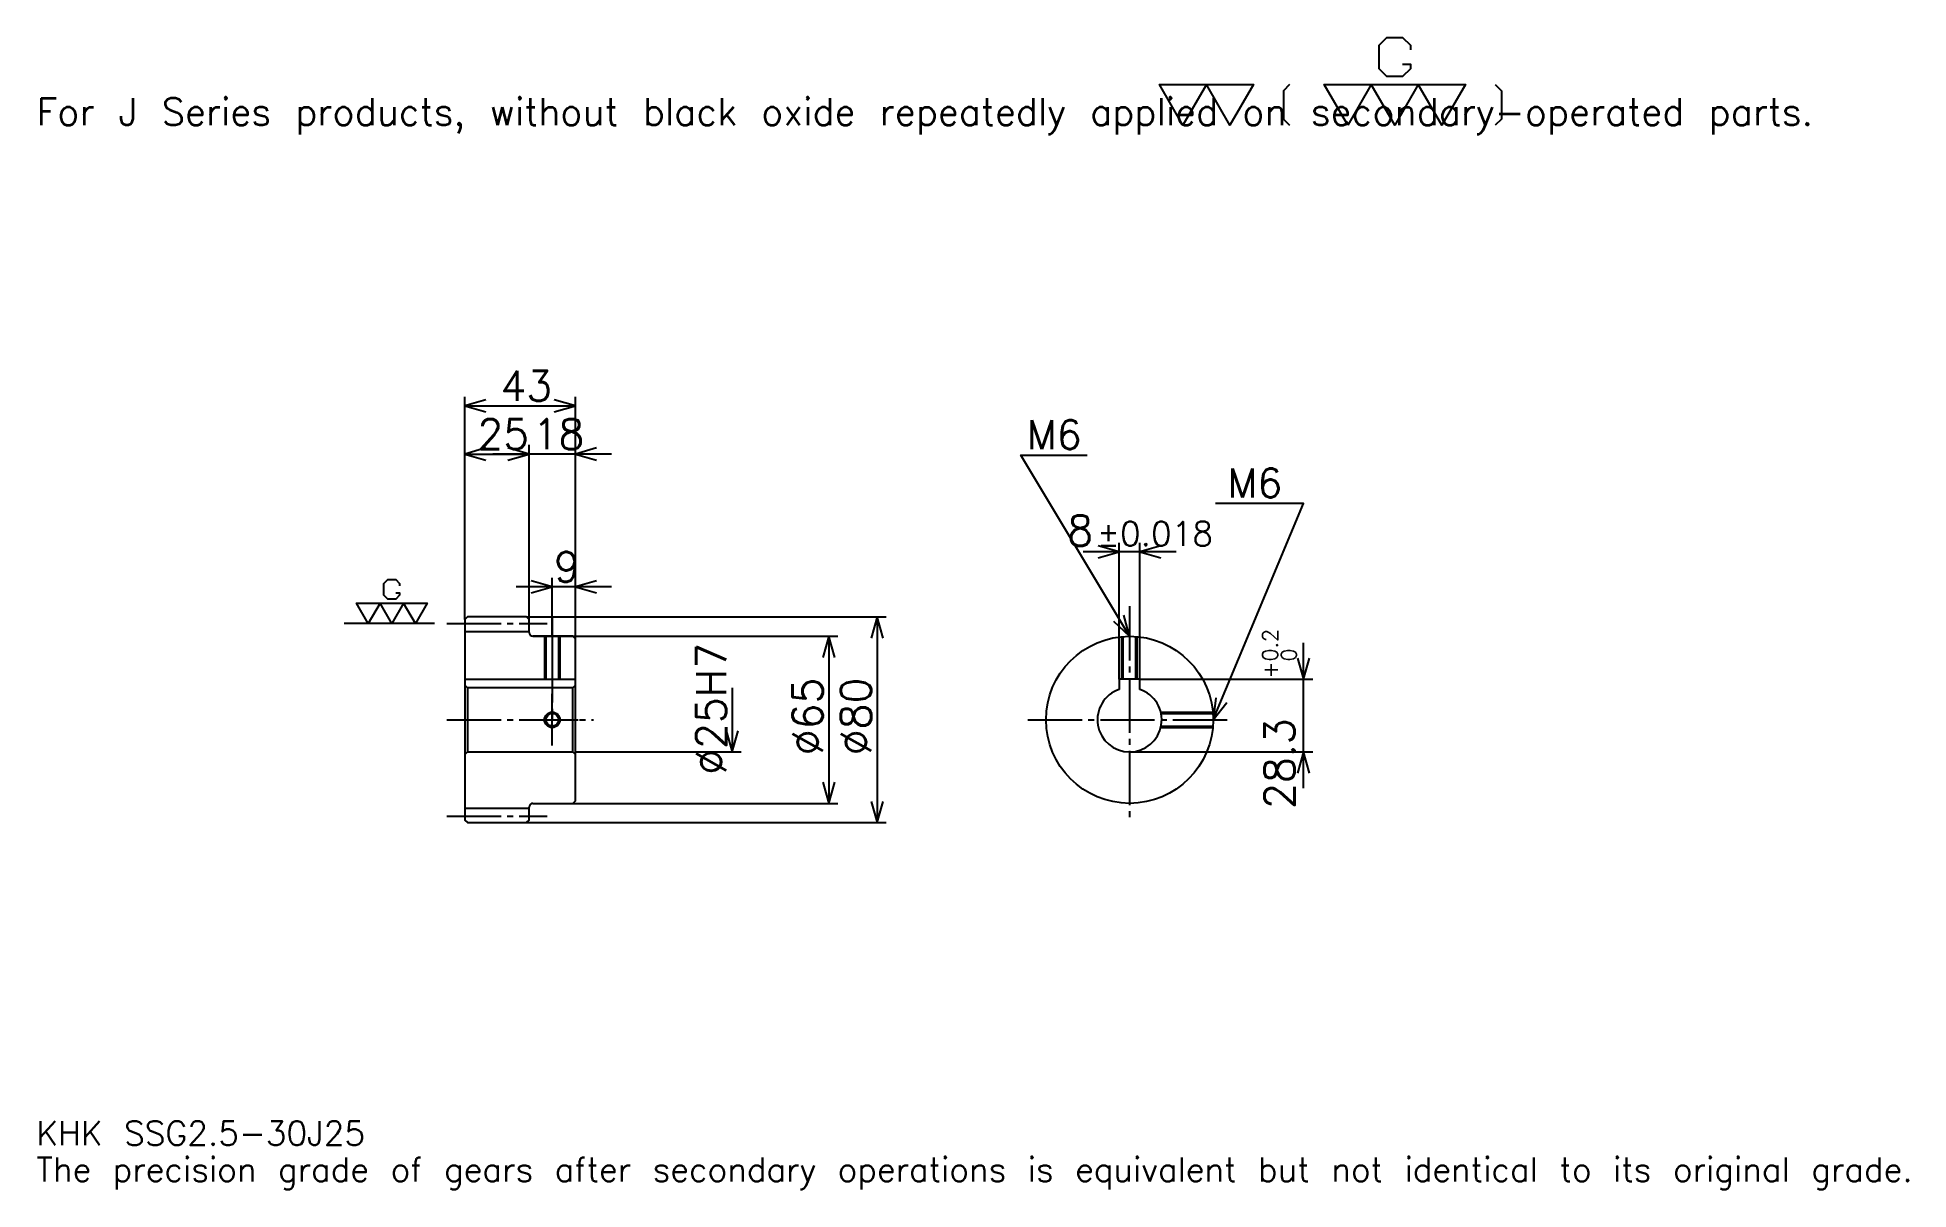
# Model space of a CAD drawing. Extents: x 24 to 752, y 9 to 457.
import ezdxf

# ---------------------------------------------------------------- set-up
doc = ezdxf.new("R2010")
doc.units = 0
doc.linetypes.add('DASHDOT', pattern=[28.173913, 21.130435, -2.347826, 2.347826, -2.347826])
doc.layers.get('0').update_dxf_attribs({"linetype": 'CONTINUOUS'})
doc.layers.add('DASHDOT', color=6, linetype='DASHDOT')
doc.styles.add('KANJI', font='TXT', dxfattribs={"bigfont": 'BIGFONT'})

msp = doc.modelspace()

# ---------------------------------------------------------------- linework, layer by layer
at = {"color": 5}
for p, q in [((190.17392, 231.347824), (190.17392, 317.043457)), ((190.17392, 313.521729), (233.17392, 313.521729)), ((233.17392, 231.347824), (233.17392, 317.043457)), ((190.17392, 294.739136), (215.17392, 294.739136)), ((247.26088, 294.739136), (201.08696, 294.739136)), ((215.17392, 231.347824), (215.17392, 298.260864)), ((466.891296, 256.717407), (430.717407, 256.717407)), ((444.804352, 207.147827), (444.804352, 260.239136)), ((452.804352, 207.147827), (452.804352, 260.239136)), ((247.26088, 243.086945), (210.08696, 243.086945)), ((224.17392, 231.347824), (224.17392, 246.608688)), ((190.17392, 230.347824), (190.17392, 231.347824)), ((214.17392, 231.347824), (233.17392, 231.347824)), ((215.17392, 230.347824), (215.17392, 231.347824)), ((224.17392, 223.847824), (224.17392, 231.347824)), ((224.17392, 223.847824), (224.17392, 231.347824)), ((233.17392, 231.347824), (354.086975, 231.347824)), ((233.17392, 222.847824), (233.17392, 231.347824)), ((350.565216, 231.347824), (350.565216, 151.347824)), ((216.67392, 223.847824), (233.17392, 223.847824)), ((233.17392, 223.847824), (335.304382, 223.847824)), ((331.782623, 223.847824), (331.782623, 158.847824)), ((516.521729, 164.760864), (516.521729, 221.234787)), ((294.217407, 203.847824), (294.217407, 178.847824)), ((452.804352, 207.147827), (520.043457, 207.147827)), ((233.17392, 178.847824), (297.739136, 178.847824)), ((448.804352, 178.847824), (520.043457, 178.847824)), ((216.67392, 158.847824), (233.17392, 158.847824)), ((233.17392, 158.847824), (335.304382, 158.847824)), ((214.17392, 151.347824), (233.17392, 151.347824)), ((233.17392, 151.347824), (354.086975, 151.347824))]:
    msp.add_line(p, q, dxfattribs=at)
at = {"color": 7}
msp.add_line((178.434784, 228.847824), (143.217407, 228.847824), dxfattribs=at)
at = {"color": 4}
for p, q in [((190.17392, 225.722824), (215.17392, 225.722824)), ((190.17392, 207.147827), (233.17392, 207.147827)), ((191.17392, 203.847824), (191.17392, 178.847824)), ((232.17392, 203.847824), (233.17392, 204.847824)), ((232.17392, 178.847824), (233.17392, 177.847824)), ((190.17392, 156.972824), (215.17392, 156.972824))]:
    msp.add_line(p, q, dxfattribs=at)
at = {"color": 7}
for points in [[(555.026062, 446.415649), (558.078247, 446.415649), (558.078247, 444.584351), (555.026062, 441.532196), (548.921753, 441.532196), (545.869568, 444.584351), (545.869568, 453.740875), (548.921753, 456.79306), (555.026062, 456.79306), (558.078247, 453.740875), (558.078247, 451.909576)], [(469.565216, 422.608704), (460.408691, 438.480011), (497.03479, 438.480011), (487.878265, 422.608704), (478.721741, 438.480011), (469.565216, 422.608704)], [(511.074768, 438.480011), (508.633057, 436.038269), (508.633057, 425.050446), (511.074768, 422.608704)], [(533.660889, 422.608704), (524.504333, 438.480011), (579.443481, 438.480011), (570.286987, 422.608704), (561.130432, 438.480011), (551.973877, 422.608704), (542.817383, 438.480011), (533.660889, 422.608704)], [(591.041748, 438.480011), (593.483459, 436.038269), (593.483459, 425.050446), (591.041748, 422.608704)], [(163.291321, 240.751312), (164.817398, 240.751312), (164.817398, 239.835648), (163.291321, 238.30957), (160.239136, 238.30957), (158.713043, 239.835648), (158.713043, 244.41391), (160.239136, 245.940002), (163.291321, 245.940002), (164.817398, 244.41391), (164.817398, 243.49826)], [(152.608704, 228.847824), (148.030441, 236.783478), (175.500015, 236.783478), (170.921753, 228.847824), (166.343491, 236.783478), (161.765228, 228.847824), (157.186966, 236.783478), (152.608704, 228.847824)]]:
    msp.add_lwpolyline(points, dxfattribs=at)
at = {"color": 5}
for points in [[(198.391312, 315.869568), (190.17392, 313.521729), (198.391312, 311.17392)], [(224.956528, 311.17392), (233.17392, 313.521729), (224.956528, 315.869568)], [(198.391312, 297.086945), (190.17392, 294.739136), (198.391312, 292.391296)], [(206.956528, 292.391296), (215.17392, 294.739136), (206.956528, 297.086945)], [(206.956528, 292.391296), (215.17392, 294.739136), (206.956528, 297.086945)], [(241.391312, 297.086945), (233.17392, 294.739136), (241.391312, 292.391296)], [(448.804352, 223.847824), (406.543488, 294.282593), (432.369568, 294.282593)], [(481.304352, 191.347824), (516.521729, 275.5), (482.2435, 275.5)], [(436.586975, 254.369568), (444.804352, 256.717407), (436.586975, 259.065216)], [(461.021729, 259.065216), (452.804352, 256.717407), (461.021729, 254.369568)], [(215.956528, 240.739136), (224.17392, 243.086945), (215.956528, 245.434784)], [(241.391312, 245.434784), (233.17392, 243.086945), (241.391312, 240.739136)], [(352.913025, 223.130432), (350.565216, 231.347824), (348.217407, 223.130432)], [(442.563293, 229.686234), (448.804352, 223.847824), (446.589783, 232.102127)], [(334.130432, 215.630432), (331.782623, 223.847824), (329.434814, 215.630432)], [(514.17395, 215.365219), (516.521729, 207.147827), (518.869629, 215.365219)], [(482.310883, 199.834564), (481.304352, 191.347824), (486.642517, 198.02179)], [(291.869568, 187.065216), (294.217407, 178.847824), (296.565216, 187.065216)], [(518.869629, 170.630432), (516.521729, 178.847824), (514.17395, 170.630432)], [(329.434814, 167.065216), (331.782623, 158.847824), (334.130432, 167.065216)], [(348.217407, 159.565216), (350.565216, 151.347824), (352.913025, 159.565216)]]:
    msp.add_lwpolyline(points, dxfattribs=at)
at = {"color": 4}
for points in [[(215.17392, 225.347824), (215.17392, 230.347824), (214.17392, 231.347824), (191.17392, 231.347824), (190.17392, 230.347824), (190.17392, 177.847824)], [(216.67392, 158.847824), (232.17392, 158.847824), (233.17392, 159.847824), (233.17392, 222.847824), (232.17392, 223.847824), (216.67392, 223.847824)], [(221.17392, 223.847824), (221.17392, 207.147827)], [(221.713928, 223.847824), (221.713928, 207.147827)], [(226.633911, 223.847824), (226.633911, 207.147827)], [(227.17392, 223.847824), (227.17392, 207.147827)], [(445.804352, 207.147827), (445.804352, 223.709061)], [(446.34436, 207.147827), (446.34436, 223.754593)], [(451.264343, 207.147827), (451.264343, 223.754593)], [(451.804352, 207.147827), (451.804352, 223.709061)], [(190.17392, 177.847824), (191.17392, 178.847824), (232.17392, 178.847824), (232.17392, 203.847824), (191.17392, 203.847824), (190.17392, 204.847824)], [(452.804352, 203.190536), (452.804352, 207.147827), (444.804352, 207.147827), (444.804352, 203.190536)], [(460.939026, 194.347824), (481.165588, 194.347824)], [(461.059906, 193.807831), (481.211121, 193.807831)], [(460.939026, 188.347824), (481.165588, 188.347824)], [(461.059906, 188.887817), (481.211121, 188.887817)], [(190.17392, 177.847824), (190.17392, 152.347824), (191.17392, 151.347824), (214.17392, 151.347824), (215.17392, 152.347824), (215.17392, 157.347824)]]:
    msp.add_lwpolyline(points, dxfattribs=at)
for centre, radius in [((448.804352, 191.347824), 32.5), ((224.17392, 191.347824), 2.46)]:
    msp.add_circle(centre, radius, dxfattribs=at)
at = {"color": 7}
msp.add_circle((224.17392, 191.347824), 3, dxfattribs=at)
at = {"color": 4}
for centre, radius, start, end in [((216.67392, 225.347824), 1.5, 180, 270), ((448.804352, 191.347824), 12.5, 108.662925185, 71.337074815), ((216.67392, 157.347824), 1.5, 90, 180)]:
    msp.add_arc(centre, radius, start, end, dxfattribs=at)
at = {"layer": 'DASHDOT', "color": 7}
for p, q in [((448.804352, 235.58696), (448.804352, 151.804352)), ((183.130447, 228.847824), (222.217407, 228.847824)), ((224.17392, 223.847824), (224.17392, 191.347824)), ((183.130447, 191.347824), (240.217407, 191.347824)), ((409.260864, 191.347824), (488.347839, 191.347824)), ((183.130447, 153.847824), (222.217407, 153.847824))]:
    msp.add_line(p, q, dxfattribs=at)
for points in [[(224.17392, 230.891296), (224.17392, 200.10434)], [(224.17392, 181.304352), (224.17392, 201.391296)], [(214.130447, 191.347824), (234.217407, 191.347824)]]:
    msp.add_lwpolyline(points, dxfattribs=at)

# ---------------------------------------------------------------- texts
at = {"color": 7, "style": 'KANJI'}
for s, height, p in [('For J Series products, without black oxide repeatedly applied on secondary-operated parts.', 10.565217, (23.47826, 422.608704)), ('43', 11.73913, (204.043488, 315.399994)), ('25', 11.73913, (195.043488, 296.617371)), ('18', 11.73913, (216.543488, 296.617371)), ('M6', 11.269566, (408.891296, 296.630432)), ('M6', 11.269566, (486.939148, 277.847839)), ('8', 11.73913, (424.572449, 259.065216)), ('%%p0.018', 9.391304, (436.192749, 259.065216)), ('9', 11.73913, (224.858704, 244.96521)), ('KHK SSG2.5-30J25', 9.391304, (23.47826, 25.826086)), ('The precision grade of gears after secondary operations is equivalent but not identical to its original grade.', 9.391304, (23.47826, 11.73913))]:
    msp.add_text(s, height=height, dxfattribs=at).set_placement(p)
for s, height, p in [('0.2', 5.869565, (506.426117, 214.080872)), ('%%c25H7', 11.73913, (291.869568, 169.92392)), ('+', 5.869565, (506.426117, 207.506958)), ('0', 5.869565, (513.704346, 214.080872)), ('%%c65', 11.73913, (329.434814, 177.554352)), ('%%c80', 11.73913, (348.217407, 177.554352)), ('28.3', 11.73913, (513, 156.695358))]:
    msp.add_text(s, height=height, rotation=90, dxfattribs=at).set_placement(p)

doc.saveas('drawing.dxf')
